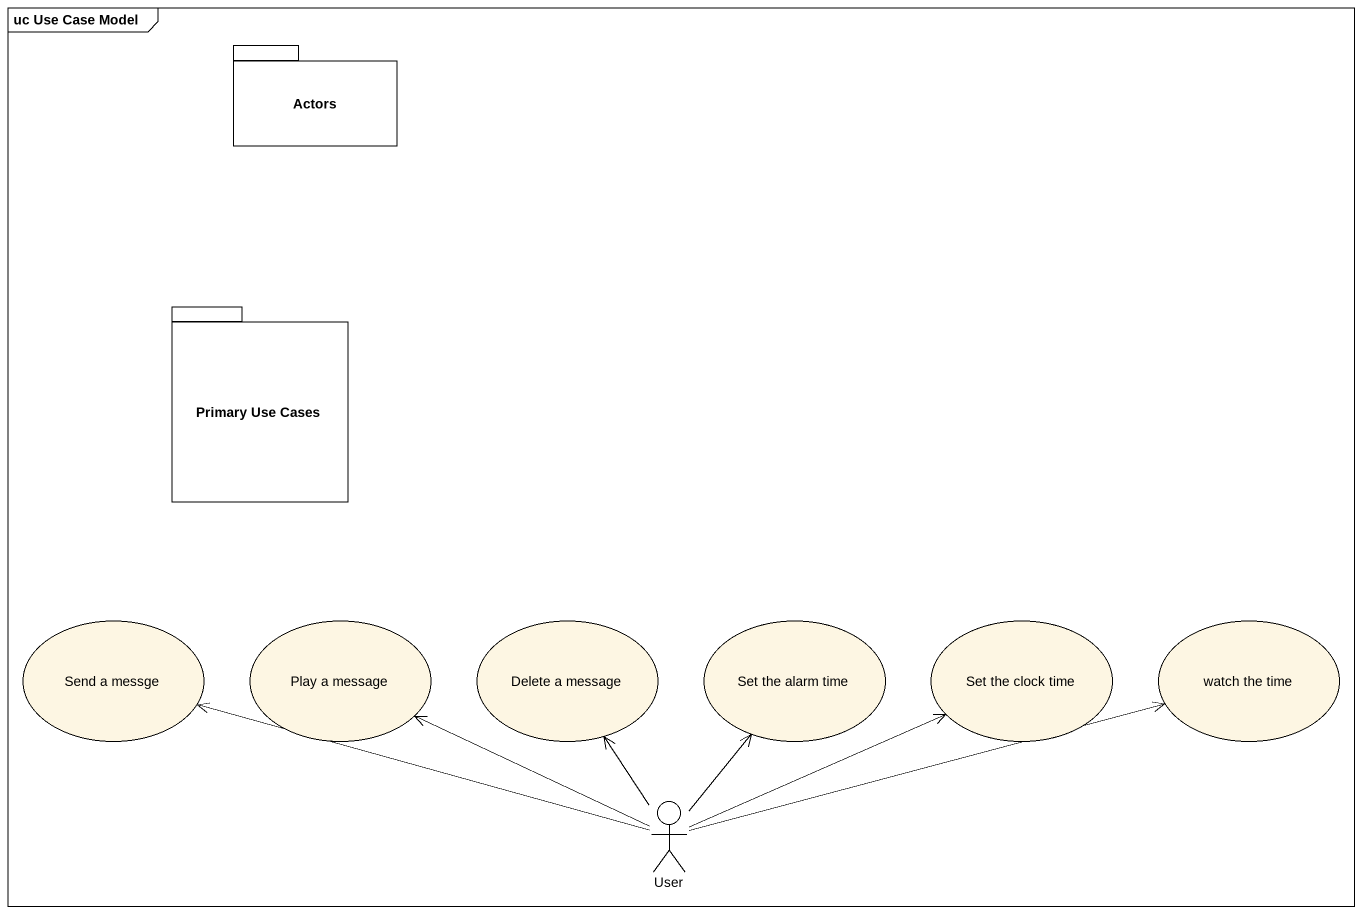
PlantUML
@startuml
mainframe uc Use Case Model
package Actors {
}
package "Primary Use Cases" as Primary_Use_Cases {
}
usecase "Send a messge" as Send_a_messge
usecase "Play a message" as Play_a_message
usecase "Delete a message" as Delete_a_message
usecase "Set the alarm time" as Set_the_alarm_time
usecase "Set the clock time" as Set_the_clock_time
usecase "watch the time" as watch_the_time
actor User
User -left-> Send_a_messge
User -left-> Play_a_message
User -up-> Delete_a_message
User -up-> Set_the_alarm_time
User -right-> Set_the_clock_time
User -right-> watch_the_time
@enduml
